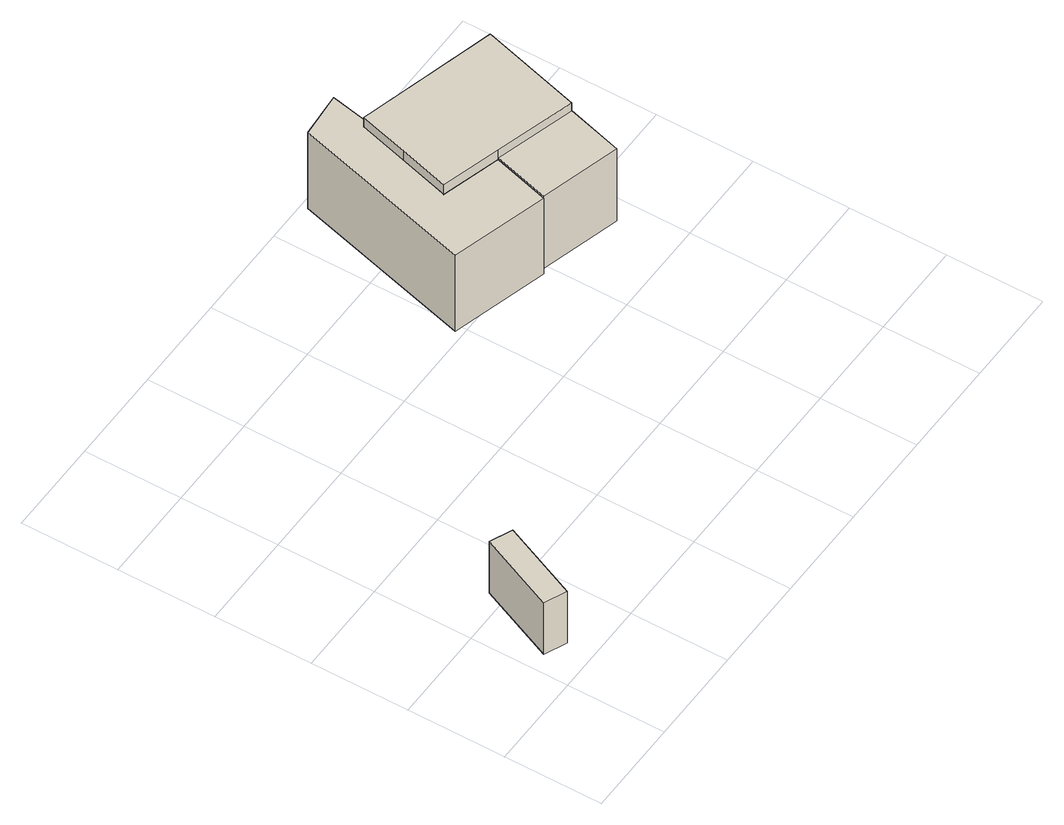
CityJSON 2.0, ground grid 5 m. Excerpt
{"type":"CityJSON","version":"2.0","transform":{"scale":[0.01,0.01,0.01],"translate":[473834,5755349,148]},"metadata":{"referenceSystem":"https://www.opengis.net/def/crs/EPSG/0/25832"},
"CityObjects":{
"building1":{"type":"Building","attributes":{"Gemeindeschluessel":"05711000","BezugspunktDach":"2000","function":"51009_1610","measuredHeight":3.32},"address":[{"country":"Germany"}],"geometry":[{"type":"Solid","lod":"1","boundaries":[[[[0,1,2,3]],[[4,5,6,7]],[[4,7,3,2]],[[5,4,2,1]],[[6,5,1,0]],[[7,6,0,3]]]]}]},
"building2":{"type":"Building","attributes":{"Gemeindeschluessel":"05711000","BezugspunktDach":"2100","function":"51009_1610","measuredHeight":4.9},"address":[{"country":"Germany"}],"geometry":[{"type":"Solid","lod":"1","boundaries":[[[[8,9,10,11,12,13,14,15]],[[16,17,18,19,20,21,22,23]],[[16,23,15,14]],[[17,16,14,13]],[[18,17,13,12]],[[19,18,12,11]],[[20,19,11,10]],[[21,20,10,9]],[[22,21,9,8]],[[23,22,8,15]]]]}]},
"building3":{"type":"Building","attributes":{"Gemeindeschluessel":"05711000","function":"31001_1310"},"address":[{"country":"Germany"}],"children":["building3-1","building3-2"]},
"building3-1":{"type":"BuildingPart","attributes":{"BezugspunktDach":"2000","measuredHeight":5.66},"parents":["building3"],"geometry":[{"type":"Solid","lod":"1","boundaries":[[[[24,25,26,27,28,29,30,31]],[[32,33,34,35,36,37,38,39]],[[32,39,31,30]],[[33,32,30,29]],[[34,33,29,28]],[[35,34,28,27]],[[36,35,27,26]],[[37,36,26,25]],[[38,37,25,24]],[[39,38,24,31]]]]}]},
"building3-2":{"type":"BuildingPart","attributes":{"BezugspunktDach":"2000","measuredHeight":4.65},"parents":["building3"],"geometry":[{"type":"Solid","lod":"1","boundaries":[[[[40,41,42,43]],[[44,45,33,32]],[[44,32,43,42]],[[45,44,42,41]],[[33,45,41,40]],[[32,33,40,43]]]]}]}
},
"vertices":[
[187,527,473],[16,133,473],[126,84,473],[298,478,473],[126,84,141],[16,133,141],[187,527,141],[298,478,141],
[1718,2465,524],[1466,1538,524],[1955,1400,524],[2036,1689,524],[1737,1774,524],[1879,2280,524],[1908,2272,524],[1950,2484,524],[1908,2272,34],[1879,2280,34],[1737,1774,34],[2036,1689,34],[1955,1400,34],[1466,1538,34],[1718,2465,34],[1950,2484,34],
[2197,2193,586],[1908,2272,586],[1879,2280,586],[1808,2027,586],[1737,1774,586],[2036,1689,586],[2441,1573,586],[2585,2087,586],[2441,1573,71],[2036,1689,71],[1737,1774,71],[1808,2027,71],[1879,2280,71],[1908,2272,71],[2197,2193,71],[2585,2087,71],
[2036,1689,536],[1955,1400,536],[2361,1286,536],[2441,1573,536],[2361,1286,71],[1955,1400,71]
]}
